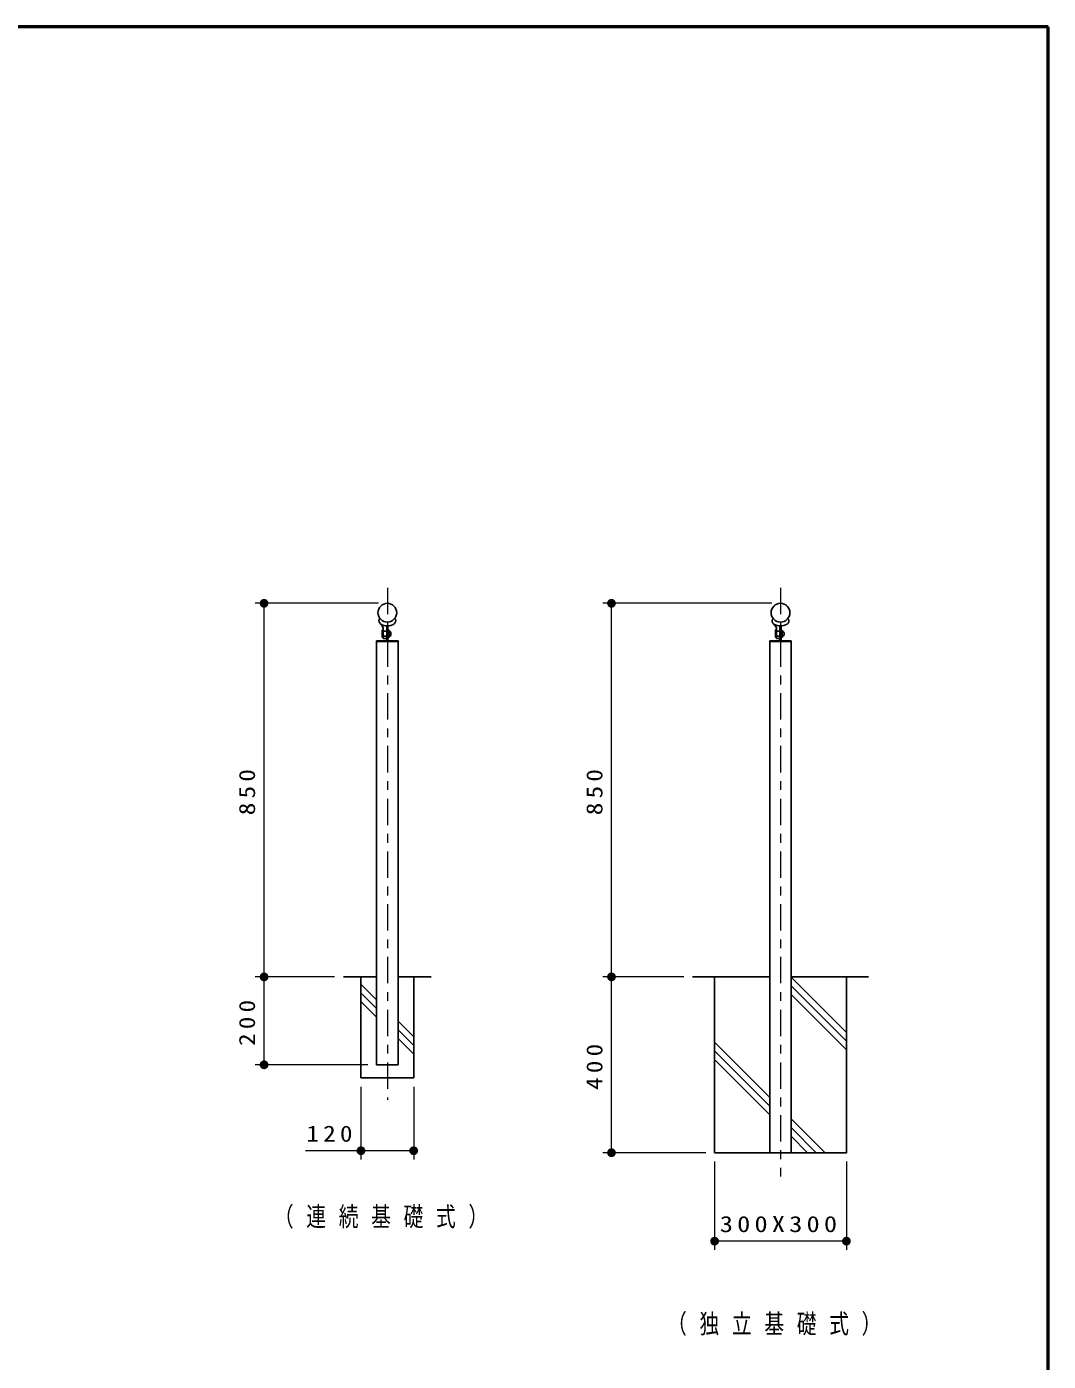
# Model space of a CAD drawing. Units: millimetres on the paper, scale 1:20. Extents: x -365 to 10, y -38 to 257.
# Drawn here: x -116.3 to 0, y 105.2 to 257 of the extents above; entities that cross this region are included whole.
import ezdxf

# ---------------------------------------------------------------- set-up
doc = ezdxf.new("R2010")
doc.units = ezdxf.units.MM
doc.linetypes.add('USER1', pattern=[4.5, 2.5, -2])
doc.linetypes.add('USER2', pattern=[6, 3, -1, 1, -1])
doc.layers.add('LY_1', color=7, linetype='Continuous', lineweight=25)
doc.layers.add('LY_2', color=7, linetype='Continuous', lineweight=13)
doc.styles.add('ＭＳ ゴシック', font='')
doc.styles.get('ＭＳ ゴシック').set_extended_font_data('MS Gothic')

# ---------------------------------------------------------------- blocks, each defined once
blk = doc.blocks.new('filled_dot')
at = {"color": 0, "linetype": 'Continuous', "lineweight": -2, "const_width": 1.25}
blk.add_lwpolyline([(-0.625, 0, 1), (0.625, 0, 1)], format="xyb", close=True, dxfattribs=at)

msp = doc.modelspace()

# ---------------------------------------------------------------- linework, layer by layer
at = {"layer": 'LY_1', "linetype": 'USER2', "lineweight": 13}
for p, q in [((-75.216, 193.17), (-75.216, 134.904)), ((-30.474, 193.17), (-30.474, 126.19))]:
    msp.add_line(p, q, dxfattribs=at)
at = {"layer": 'LY_1', "lineweight": 13}
for p, q in [((-76.216, 191.401), (-90.241, 191.401)), ((-89.241, 148.901), (-89.241, 191.401)), ((-31.474, 191.401), (-50.709, 191.401)), ((-49.709, 148.901), (-49.709, 191.401)), ((-81.216, 148.901), (-90.241, 148.901)), ((-89.241, 138.901), (-89.241, 148.901)), ((-41.474, 148.901), (-50.709, 148.901)), ((-49.709, 128.901), (-49.709, 148.901)), ((-22.974, 142.588), (-29.287, 148.901)), ((-76.431, 146.303), (-78.216, 148.088)), ((-22.974, 141.598), (-29.259, 147.883)), ((-76.431, 145.313), (-78.216, 147.098)), ((-76.431, 144.323), (-78.216, 146.108)), ((-22.974, 140.608), (-29.259, 146.893)), ((-72.216, 142.088), (-74.001, 143.873)), ((-72.216, 141.098), (-74.001, 142.883)), ((-72.216, 140.108), (-74.001, 141.893)), ((-31.689, 135.181), (-37.974, 141.466)), ((-31.689, 134.191), (-37.974, 140.476)), ((-77.431, 138.901), (-90.241, 138.901)), ((-31.689, 133.201), (-37.974, 139.486)), ((-78.216, 136.401), (-78.216, 128.122)), ((-72.216, 136.401), (-72.216, 128.122)), ((-25.409, 128.901), (-29.259, 132.751)), ((-26.399, 128.901), (-29.259, 131.761)), ((-27.389, 128.901), (-29.259, 130.771)), ((-72.216, 129.122), (-84.536, 129.122)), ((-38.974, 128.901), (-50.709, 128.901)), ((-37.974, 127.901), (-37.974, 117.837)), ((-22.974, 127.901), (-22.974, 117.837)), ((-22.974, 118.837), (-37.974, 118.837))]:
    msp.add_line(p, q, dxfattribs=at)
at = {"layer": 'LY_1'}
for p, q in [((-76.127, 189.581), (-76.045, 189.662)), ((-76.007, 189.062), (-76.007, 189.036)), ((-75.791, 188.359), (-75.741, 188.409)), ((-75.791, 187.559), (-75.791, 188.359)), ((-75.741, 188.409), (-75.691, 188.409)), ((-75.691, 187.401), (-75.691, 188.627)), ((-75.141, 188.709), (-75.291, 188.709)), ((-75.291, 188.709), (-75.291, 187.151)), ((-75.141, 188.709), (-75.141, 187.151)), ((-75.141, 187.48), (-75.141, 188.38)), ((-75.141, 188.38), (-75.061, 188.38)), ((-75.061, 188.38), (-75.061, 187.48)), ((-75.061, 188.28), (-75.021, 188.28)), ((-75.021, 187.58), (-75.021, 188.28)), ((-74.305, 189.581), (-74.386, 189.662)), ((-31.385, 189.581), (-31.304, 189.662)), ((-31.265, 189.062), (-31.265, 189.036)), ((-31.049, 188.359), (-30.999, 188.409)), ((-31.049, 187.559), (-31.049, 188.359)), ((-30.999, 188.409), (-30.949, 188.409)), ((-30.949, 187.401), (-30.949, 188.627)), ((-30.549, 188.709), (-30.549, 187.151)), ((-30.399, 188.709), (-30.549, 188.709)), ((-30.399, 188.709), (-30.399, 187.151)), ((-30.399, 188.38), (-30.319, 188.38)), ((-30.399, 187.48), (-30.399, 188.38)), ((-30.319, 188.38), (-30.319, 187.48)), ((-30.319, 188.28), (-30.279, 188.28)), ((-30.279, 187.58), (-30.279, 188.28)), ((-29.563, 189.581), (-29.645, 189.662)), ((-74.001, 187.151), (-76.431, 187.151)), ((-76.431, 187.151), (-76.431, 187.051)), ((-76.431, 187.051), (-76.431, 138.901)), ((-74.001, 187.051), (-76.431, 187.051)), ((-75.791, 187.559), (-75.741, 187.509)), ((-75.691, 187.509), (-75.741, 187.509)), ((-75.691, 188.246), (-75.291, 188.246)), ((-75.691, 187.671), (-75.291, 187.671)), ((-75.291, 187.401), (-75.691, 187.401)), ((-75.061, 187.48), (-75.141, 187.48)), ((-75.021, 187.58), (-75.061, 187.58)), ((-74.811, 187.866), (-74.811, 187.994)), ((-74.001, 187.151), (-74.001, 187.051)), ((-74.001, 187.051), (-74.001, 138.901)), ((-29.259, 187.151), (-31.689, 187.151)), ((-31.689, 187.151), (-31.689, 187.051)), ((-31.689, 187.051), (-31.689, 128.901)), ((-29.259, 187.051), (-31.689, 187.051)), ((-31.049, 187.559), (-30.999, 187.509)), ((-30.949, 187.509), (-30.999, 187.509)), ((-30.949, 188.246), (-30.549, 188.246)), ((-30.949, 187.671), (-30.549, 187.671)), ((-30.549, 187.401), (-30.949, 187.401)), ((-30.319, 187.48), (-30.399, 187.48)), ((-30.279, 187.58), (-30.319, 187.58)), ((-30.069, 187.866), (-30.069, 187.994)), ((-29.259, 187.151), (-29.259, 187.051)), ((-29.259, 187.051), (-29.259, 128.901)), ((-76.431, 148.901), (-80.216, 148.901)), ((-78.216, 148.901), (-78.216, 137.401)), ((-76.431, 148.844), (-76.488, 148.901)), ((-70.216, 148.901), (-74.001, 148.901)), ((-72.216, 148.901), (-72.216, 137.401)), ((-31.689, 148.901), (-40.474, 148.901)), ((-37.974, 148.901), (-37.974, 128.901)), ((-20.474, 148.901), (-29.259, 148.901)), ((-22.974, 148.901), (-22.974, 128.901)), ((-74.001, 138.901), (-76.431, 138.901)), ((-72.216, 137.401), (-78.216, 137.401)), ((-22.974, 128.901), (-37.974, 128.901))]:
    msp.add_line(p, q, dxfattribs=at)
at = {"layer": 'LY_1', "linetype": 'USER1', "lineweight": 13}
for p, q in [((-75.691, 188.601), (-75.691, 187.701)), ((-30.949, 188.601), (-30.949, 187.701))]:
    msp.add_line(p, q, dxfattribs=at)
at = {"layer": 'LY_1'}
for centre in [(-75.216, 190.334), (-30.474, 190.334)]:
    msp.add_circle(centre, 1.067, dxfattribs=at)
for centre, radius, start, end in [((-75.76, 189.392), 0.412, 152.82962, 240), ((-76.614, 188.241), 1, 22.66365, 52.6339), ((-75.216, 190.334), 1.5, 240, 300), ((-75.141, 188.684), 0.15, 90, 180), ((-75.111, 187.994), 0.3, 360, 72.5424), ((-74.672, 189.392), 0.412, 299.99999, 27.17038), ((-31.018, 189.392), 0.412, 152.82962, 240), ((-31.872, 188.241), 1, 22.66365, 52.6339), ((-30.474, 190.334), 1.5, 240, 300), ((-30.399, 188.684), 0.15, 90, 180), ((-30.369, 187.994), 0.3, 360, 72.5424), ((-29.93, 189.392), 0.412, 299.99999, 27.17038), ((-75.111, 187.866), 0.3, 287.45761, 0.00001), ((-30.369, 187.866), 0.3, 287.45761, 0.00001)]:
    msp.add_arc(centre, radius, start, end, dxfattribs=at)
at = {"layer": 'LY_2', "lineweight": 50}
for p, q in [((0, 257), (-365, 257)), ((0, 0), (0, 257))]:
    msp.add_line(p, q, dxfattribs=at)

# ---------------------------------------------------------------- block references
at = {"layer": 'LY_1', "lineweight": 13, "xscale": 0.4, "yscale": 0.4}
for p, rotation in [((-89.241, 191.401), 270), ((-49.709, 191.401), 270), ((-89.241, 148.901), 270), ((-49.709, 148.901), 270), ((-89.241, 138.901), 90), ((-72.216, 129.122), 180), ((-49.709, 128.901), 90), ((-22.974, 118.837), 180)]:
    msp.add_blockref('filled_dot', p, dxfattribs=dict(at, rotation=rotation))
for p in [(-78.216, 129.122), (-37.974, 118.837)]:
    msp.add_blockref('filled_dot', p, dxfattribs=at)

# ---------------------------------------------------------------- texts
at = {"layer": 'LY_1', "char_height": 1.833, "attachment_point": 8, "rotation": 90, "style": 'ＭＳ ゴシック'}
for s, insert in [('\\T1.33;\\W1.15;850', (-90.241, 170.151)), ('\\T1.33;\\W1.15;850', (-50.709, 170.151)), ('\\T1.33;\\W1.15;200', (-90.241, 143.901)), ('\\T1.33;\\W1.15;400', (-50.709, 138.901))]:
    msp.add_mtext(s, dxfattribs=dict(at, insert=insert))
at = {"layer": 'LY_1', "style": 'ＭＳ ゴシック'}
for s, insert, char_height, attachment_point in [('\\T1.33;\\W1.15;120', (-81.567, 130.122), 1.833, 8), ('\\T1.64;\\W0.75;（連続基礎式）', (-75.216, 121.493), 2.199, 5), ('\\T1.32;\\W1.2;300X300', (-30.474, 119.837), 1.833, 8), ('\\T1.64;\\W0.75;（独立基礎式）', (-30.474, 109.303), 2.199, 5)]:
    msp.add_mtext(s, dxfattribs=dict(at, insert=insert, char_height=char_height, attachment_point=attachment_point))

doc.saveas('drawing.dxf')
